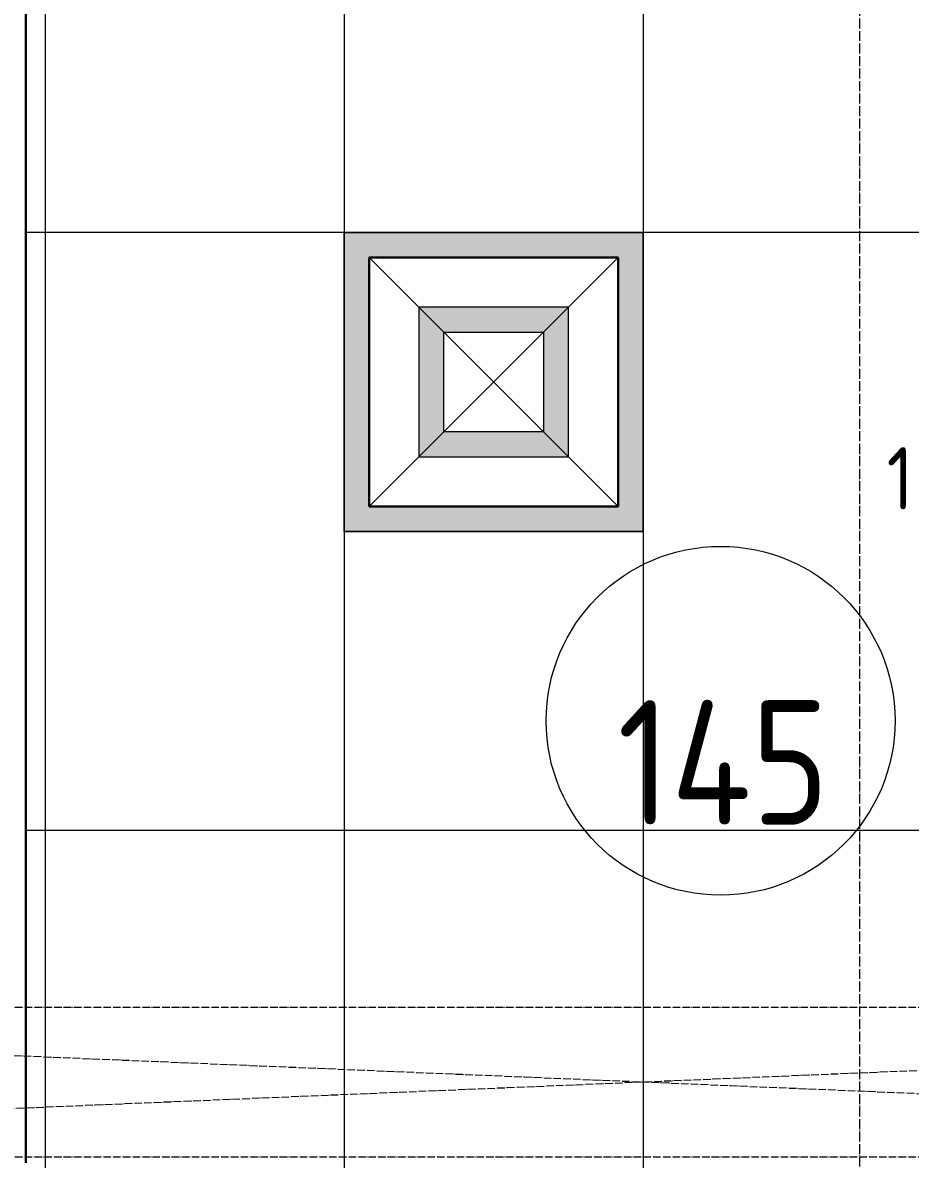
# Model space of a CAD drawing. Header units: millimetres. Extents: x -13069 to 207500, y -71366 to 56785.
# Drawn here: x 44170 to 45951, y 3702 to 5983 of the extents above; entities that cross this region are included whole.
import ezdxf

# ---------------------------------------------------------------- set-up
doc = ezdxf.new("R2010")
doc.units = ezdxf.units.MM
doc.linetypes.add('ADSK_Линия сетки', pattern=[25, 20, -2.5, 0, -2.5])
doc.linetypes.add('ADSK_Штрихпунктирная 2 точки_ш15 п1_5 п1_5 п1_5', pattern=[19.5, 15, -1.5, 0, -1.5, 0, -1.5])
for name, color, linetype, lineweight in [('Аннотация', 7, 'Continuous', 18), ('Марки помещений', 7, 'Continuous', 20), ('Оси', 7, 'Continuous', 9), ('Потолки штриховка', 7, 'Continuous', 9), ('Стены отделка', 7, 'Continuous', 30), ('Стены штриховка', 7, 'Continuous', 9), ('Узлы', 7, 'Continuous', 18)]:
    doc.layers.add(name, color=color, linetype=linetype, lineweight=lineweight)
doc.layers.add('Линии', color=7, linetype='Continuous', lineweight=9, true_color=0x00a600)
doc.styles.add('GOST Common_2', font='GOST_Common.ttf', dxfattribs={"width": 0.9, "height": 250})
doc.styles.add('GOST Common_4', font='GOST_Common.ttf', dxfattribs={"width": 0.9, "height": 125})

# ---------------------------------------------------------------- blocks, each defined once
blk = doc.blocks.new('ADSK_Марка_Помещение_ОдноЗначение - Номер-159740-План потолков 1-го этажа')
at = {"layer": 'Марки помещений'}
blk.add_circle((0, 0), 3.5, dxfattribs=at)

msp = doc.modelspace()

# ---------------------------------------------------------------- hatches: boundary and pattern name
at = {"layer": 'Потолки штриховка', "lineweight": 18}
h = msp.add_hatch(dxfattribs=at)
h.set_pattern_fill('FP_31', color=256, style=0, pattern_type=2)
h.set_pattern_definition([(90, (45414.8, 4362.06), (600, -4e-14), []), (0, (45414.8, 4362), (0, -1200), [])])
h.paths.add_polyline_path([(42243.682, 474.307), (42241.682, 472.321), (42243.682, 472.321)])
h.paths.add_polyline_path([(48780.083, 428.538), (48778.32, 1007.29), (48771.258, 1683.645), (48561.315, 1683.645), (48561.315, 1685.645), (48559.315, 1685.645), (48559.315, 2662.349), (48561.315, 2662.349), (48561.319, 2664.349), (48761.297, 2664.349), (48733.795, 5330.331), (48538.313, 5330.331), (48538.313, 5332.331), (48536.313, 5332.331), (48536.313, 6350.055), (48538.313, 6350.055), (48538.313, 6352.055), (48723.412, 6352.055), (48714.568, 7213), (47432.5, 7213), (47432.5, 7215), (47430.5, 7215.003), (47430.5, 7225), (47422.5, 7225), (47422.5, 8430.011), (45558.912, 8430.011), (45558.912, 8370.928), (45418.912, 8370.928), (45418.912, 8430.011), (44177, 8430.011), (44177, 3697.057), (44175, 3697.057), (44174.999, 3695.057), (42243.682, 3695.057), (42243.682, 474.307), (43782.815, 463.53), (43782.815, 665.575), (43784.815, 665.575), (43784.815, 667.575), (44671.563, 667.575), (44671.563, 665.575), (44673.563, 665.571), (44673.563, 457.293), (48779.887, 428.539)])
h.paths.add_polyline_path([(43784.815, 461.516), (43784.815, 463.516), (43782.899, 463.446), (43784.03, 462.307)])
h.paths.add_polyline_path([(42231.682, 462.391), (42231.682, 3707.057), (42230, 3707.057), (42230, 462.403)])
h.paths.add_polyline_path([(48775.879, 1695.645), (48775.878, 1695.739), (48773.309, 1695.645)])
h.paths.add_polyline_path([(48571.315, 1695.645), (48584.02, 1695.645), (48576.759, 2652.349), (48571.315, 2652.349), (48571.315, 2027.285)])
h.paths.add_polyline_path([(42243.682, 3695.057), (42243.682, 3697.057), (42241.682, 3697.057)])
h.paths.add_polyline_path([(48556.065, 5342.331), (48556.343, 5342.331), (48548.313, 6300.055), (48548.771, 5342.331), (48556.039, 5342.331)])
h.paths.add_polyline_path([(48714.906, 7213), (48716.568, 7213), (48716.547, 7215), (48714.568, 7213)])
at = {"layer": 'Узлы', "true_color": 0x939393}
h = msp.add_hatch(color=252, dxfattribs=at)
h.paths.add_polyline_path([(44814.783, 4962.057), (45414.783, 4962.057), (45414.783, 5562.057), (44814.783, 5562.057), (44814.783, 5012.057)])
h.paths.add_polyline_path([(45364.783, 5012.057), (44864.783, 5012.057), (44864.783, 5512.057), (45364.783, 5512.057)])
h.paths.add_polyline_path([(45214.783, 5112.057), (45264.783, 5112.057), (45264.783, 5412.057), (44964.783, 5412.057), (44964.783, 5112.057), (45014.783, 5112.057)])
h.paths.add_polyline_path([(45214.783, 5162.057), (45014.783, 5162.057), (45014.783, 5362.057), (45214.783, 5362.057)])

# ---------------------------------------------------------------- linework, layer by layer
at = {"layer": 'Линии', "color": 7, "lineweight": 18}
for p, q in [((44814.783, 5562.057), (45414.783, 5562.057)), ((44814.783, 4962.057), (44814.783, 5562.057)), ((45414.783, 5562.057), (45414.783, 4962.057)), ((44864.783, 5512.057), (45364.783, 5012.057)), ((45364.783, 5512.057), (44864.783, 5012.057)), ((45414.783, 4962.057), (44814.783, 4962.057))]:
    msp.add_line(p, q, dxfattribs=at)
at = {"layer": 'Линии', "color": 7}
for p, q in [((45414.783, 5562.057), (44814.783, 5562.057)), ((44814.783, 5562.057), (44814.783, 4962.057)), ((45414.783, 4962.057), (45414.783, 5562.057)), ((44864.783, 5012.057), (44864.783, 5512.057)), ((44864.783, 5512.057), (45364.783, 5512.057)), ((45364.783, 5512.057), (45364.783, 5012.057)), ((44964.783, 5412.057), (44964.783, 5112.057)), ((45264.783, 5412.057), (44964.783, 5412.057)), ((45264.783, 5112.057), (45264.783, 5412.057)), ((45014.783, 5362.057), (45214.783, 5362.057)), ((45014.783, 5162.057), (45014.783, 5362.057)), ((45214.783, 5362.057), (45214.783, 5162.057)), ((45214.783, 5162.057), (45014.783, 5162.057)), ((44964.783, 5112.057), (45264.783, 5112.057)), ((45364.783, 5012.057), (44864.783, 5012.057)), ((44814.783, 4962.057), (45414.783, 4962.057))]:
    msp.add_line(p, q, dxfattribs=at)
at = {"layer": 'Линии', "color": 5, "lineweight": 30, "true_color": 0x0000ff}
for p, q in [((45364.783, 5512.057), (44864.783, 5512.057)), ((44864.783, 5512.057), (44864.783, 5012.057)), ((45364.783, 5012.057), (45364.783, 5512.057)), ((44864.783, 5012.057), (45364.783, 5012.057))]:
    msp.add_line(p, q, dxfattribs=at)
at = {"layer": 'Линии', "color": 7, "linetype": 'ADSK_Штрихпунктирная 2 точки_ш15 п1_5 п1_5 п1_5'}
for p, q in [((41849.565, 4007.057), (48995, 4007.057)), ((41849.565, 4007.057), (48995, 3707.057)), ((48995, 4007.057), (41849.565, 3707.057)), ((41849.565, 3707.057), (48995, 3707.057))]:
    msp.add_line(p, q, dxfattribs=at)
at = {"layer": 'Оси', "linetype": 'ADSK_Линия сетки'}
msp.add_line((45849.565, -6603.62), (45849.565, 44222.998), dxfattribs=at)
at = {"layer": 'Стены отделка', "lineweight": 9}
msp.add_line((44177, 8430.011), (44177, 3695.057), dxfattribs=at)
at = {"layer": 'Стены штриховка'}
msp.add_line((44175, 8432.011), (44175, 3695.057), dxfattribs=at)

# ---------------------------------------------------------------- block references
at = {"layer": 'Марки помещений', "xscale": 99.99999999999993, "yscale": 99.99999999999993, "zscale": 99.99999999999993}
msp.add_blockref('ADSK_Марка_Помещение_ОдноЗначение - Номер-159740-План потолков 1-го этажа', (45570.236, 4582.041), dxfattribs=at)

# ---------------------------------------------------------------- texts
at = {"layer": 'Аннотация', "lineweight": 9, "insert": (45930.421, 5068.676), "char_height": 125, "width": 175.5, "attachment_point": 5, "line_spacing_factor": 1.022766, "style": 'GOST Common_4'}
msp.add_mtext('\\pt180,360,540,720,900,1080,1260,1440,1620,1800,1980,2160,2340,2520,2700,2880,3060,3240,3420,3600,3780,3960,4140,4320,4500,4680,4860,5040,5220,5400,5580,5760;1 ', dxfattribs=at)
at = {"layer": 'Марки помещений', "lineweight": 9, "insert": (45575.628, 4498.459), "char_height": 250, "width": 458.1, "attachment_point": 5, "line_spacing_factor": 1.022766, "style": 'GOST Common_2'}
msp.add_mtext('\\pt450,900,1350,1800,2250,2700,3150,3600,4050,4500,4950,5400,5850,6300,6750,7200,7650,8100,8550,9000,9450,9900,10350,10800,11250,11700,12150,12600,13050,13500,13950,14400;145', dxfattribs=at)

doc.saveas('drawing.dxf')
